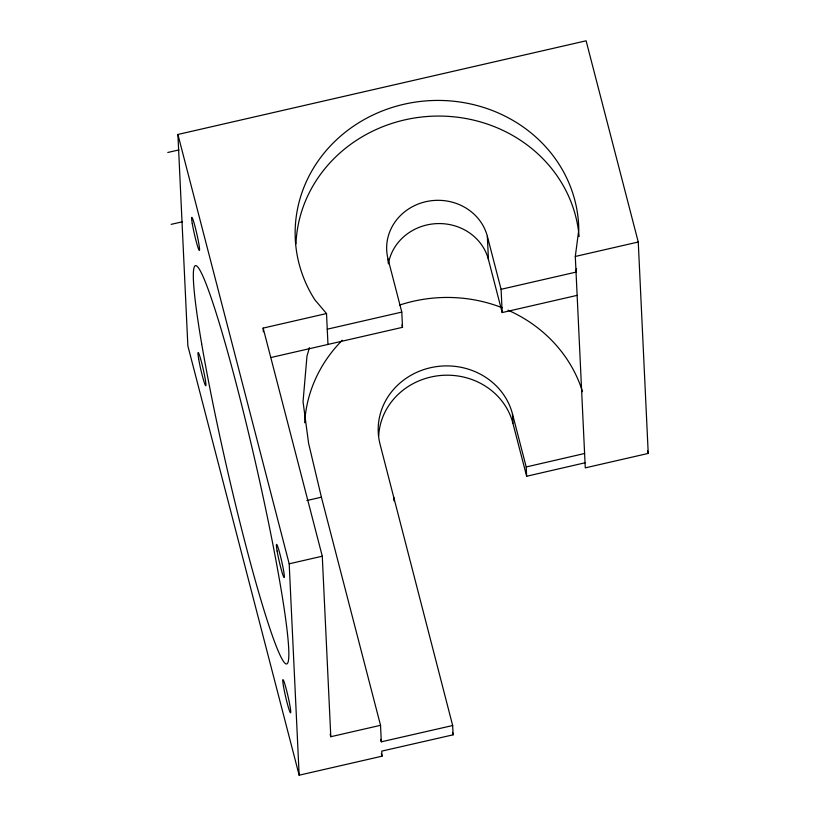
<?xml version="1.0" encoding="UTF-8"?>
<svg xmlns="http://www.w3.org/2000/svg" width="816" height="816" viewBox="0 0 816 816"><rect width="100%" height="100%" fill="white"/><g stroke="black" fill="none" stroke-linecap="round" stroke-linejoin="round"><path stroke-width="1.22" d="M585.031 462.784L526.646 476.258L526.208 466.966L512.458 413.896A68.085 63.179 -2.7 0 0 430.358 367.751A68.085 63.179 -2.7 0 0 380.062 444.271L452.666 725.526L453.104 734.828L381.755 751.118L381.99 756.197L299.156 775.2L187.864 345.872L177.898 134.467L586.102 40.8L638.255 242.015L648.23 453.421L585.276 467.864L575.3 256.459L578.789 229.816A141.851 131.611 -2.7 0 0 398.891 105.509A141.851 131.611 -2.7 0 0 314.854 299.809L326.512 313.548L327.971 344.434M576.514 268.474L576.045 272.105L501.085 289.303L502.187 312.559L577.136 295.361M309.386 347.657L306.969 356.215L303.042 401.707L308.601 443.323L321.402 497.189L380.531 725.312L381.317 741.815L452.666 725.526M526.208 466.966L584.593 453.492M167.77 152.48L178.939 149.92M171.156 224.359L182.325 221.799M263.323 331.796L263.15 328.093L326.512 313.548M575.3 256.459L638.255 242.015M327.257 329.195L401.798 312.089L388.059 259.09A51.061 47.379 -2.7 0 1 425.779 201.705A51.061 47.379 -2.7 0 1 487.356 236.314L501.085 289.303M270.82 357.551L402.512 327.328L401.798 312.089M306.847 500.534L321.402 497.189M299.156 775.2L289.19 563.805L322.279 556.206L263.15 328.093M330.164 734.257L330.796 736.715L380.531 725.312M401.87 324.952L402.512 327.328M647.588 450.962L648.23 453.421M487.356 236.314L488.447 259.559L502.187 312.559M512.458 413.896L512.897 423.198L526.646 476.258M380.674 739.347L381.317 741.815M381.358 753.739L381.99 756.197M177.898 134.467L289.19 563.805M452.472 732.36L453.104 734.828M388.059 259.09L388.243 262.895M393.822 497.342L393.985 500.83M322.279 556.206L330.796 736.715M378.695 435.917A68.085 63.179 -2.7 0 1 440.252 375.523A68.085 63.179 -2.7 0 1 512.897 423.198M304.643 422.749A141.851 131.611 -2.7 0 1 342.251 340.272M399.667 305.062A141.851 131.611 -2.7 0 1 502.197 307.754M508.042 310.192A141.851 131.611 -2.7 0 1 582.522 391.68M388.375 263.874A51.061 47.379 -2.7 0 1 436.795 223.615A51.061 47.379 -2.7 0 1 488.447 259.559M295.973 243.831A141.851 131.611 -2.7 0 1 434.785 116.117A141.851 131.611 -2.7 0 1 579.105 236.569M198.676 359.04A17.024 1.214 77.1 0 0 205.561 385.601A17.024 1.214 77.1 0 0 201.674 362.804A17.024 1.214 77.1 0 0 198.676 359.04M192.301 223.747A17.024 1.214 77.1 0 0 199.186 250.308A17.024 1.214 77.1 0 0 195.289 227.511A17.024 1.214 77.1 0 0 192.301 223.747M201.664 343.76A204.265 14.535 77.1 0 0 284.274 662.459A204.265 14.535 77.1 0 0 237.589 388.957A204.265 14.535 77.1 0 0 201.664 343.76M283.468 686.154A17.024 1.214 77.1 0 0 290.353 712.705A17.024 1.214 77.1 0 0 286.467 689.918A17.024 1.214 77.1 0 0 283.468 686.154M277.124 551.065A17.024 1.214 77.1 0 0 283.999 577.442A17.024 1.214 77.1 0 0 280.021 554.38A17.024 1.214 77.1 0 0 277.124 551.065"/></g></svg>
